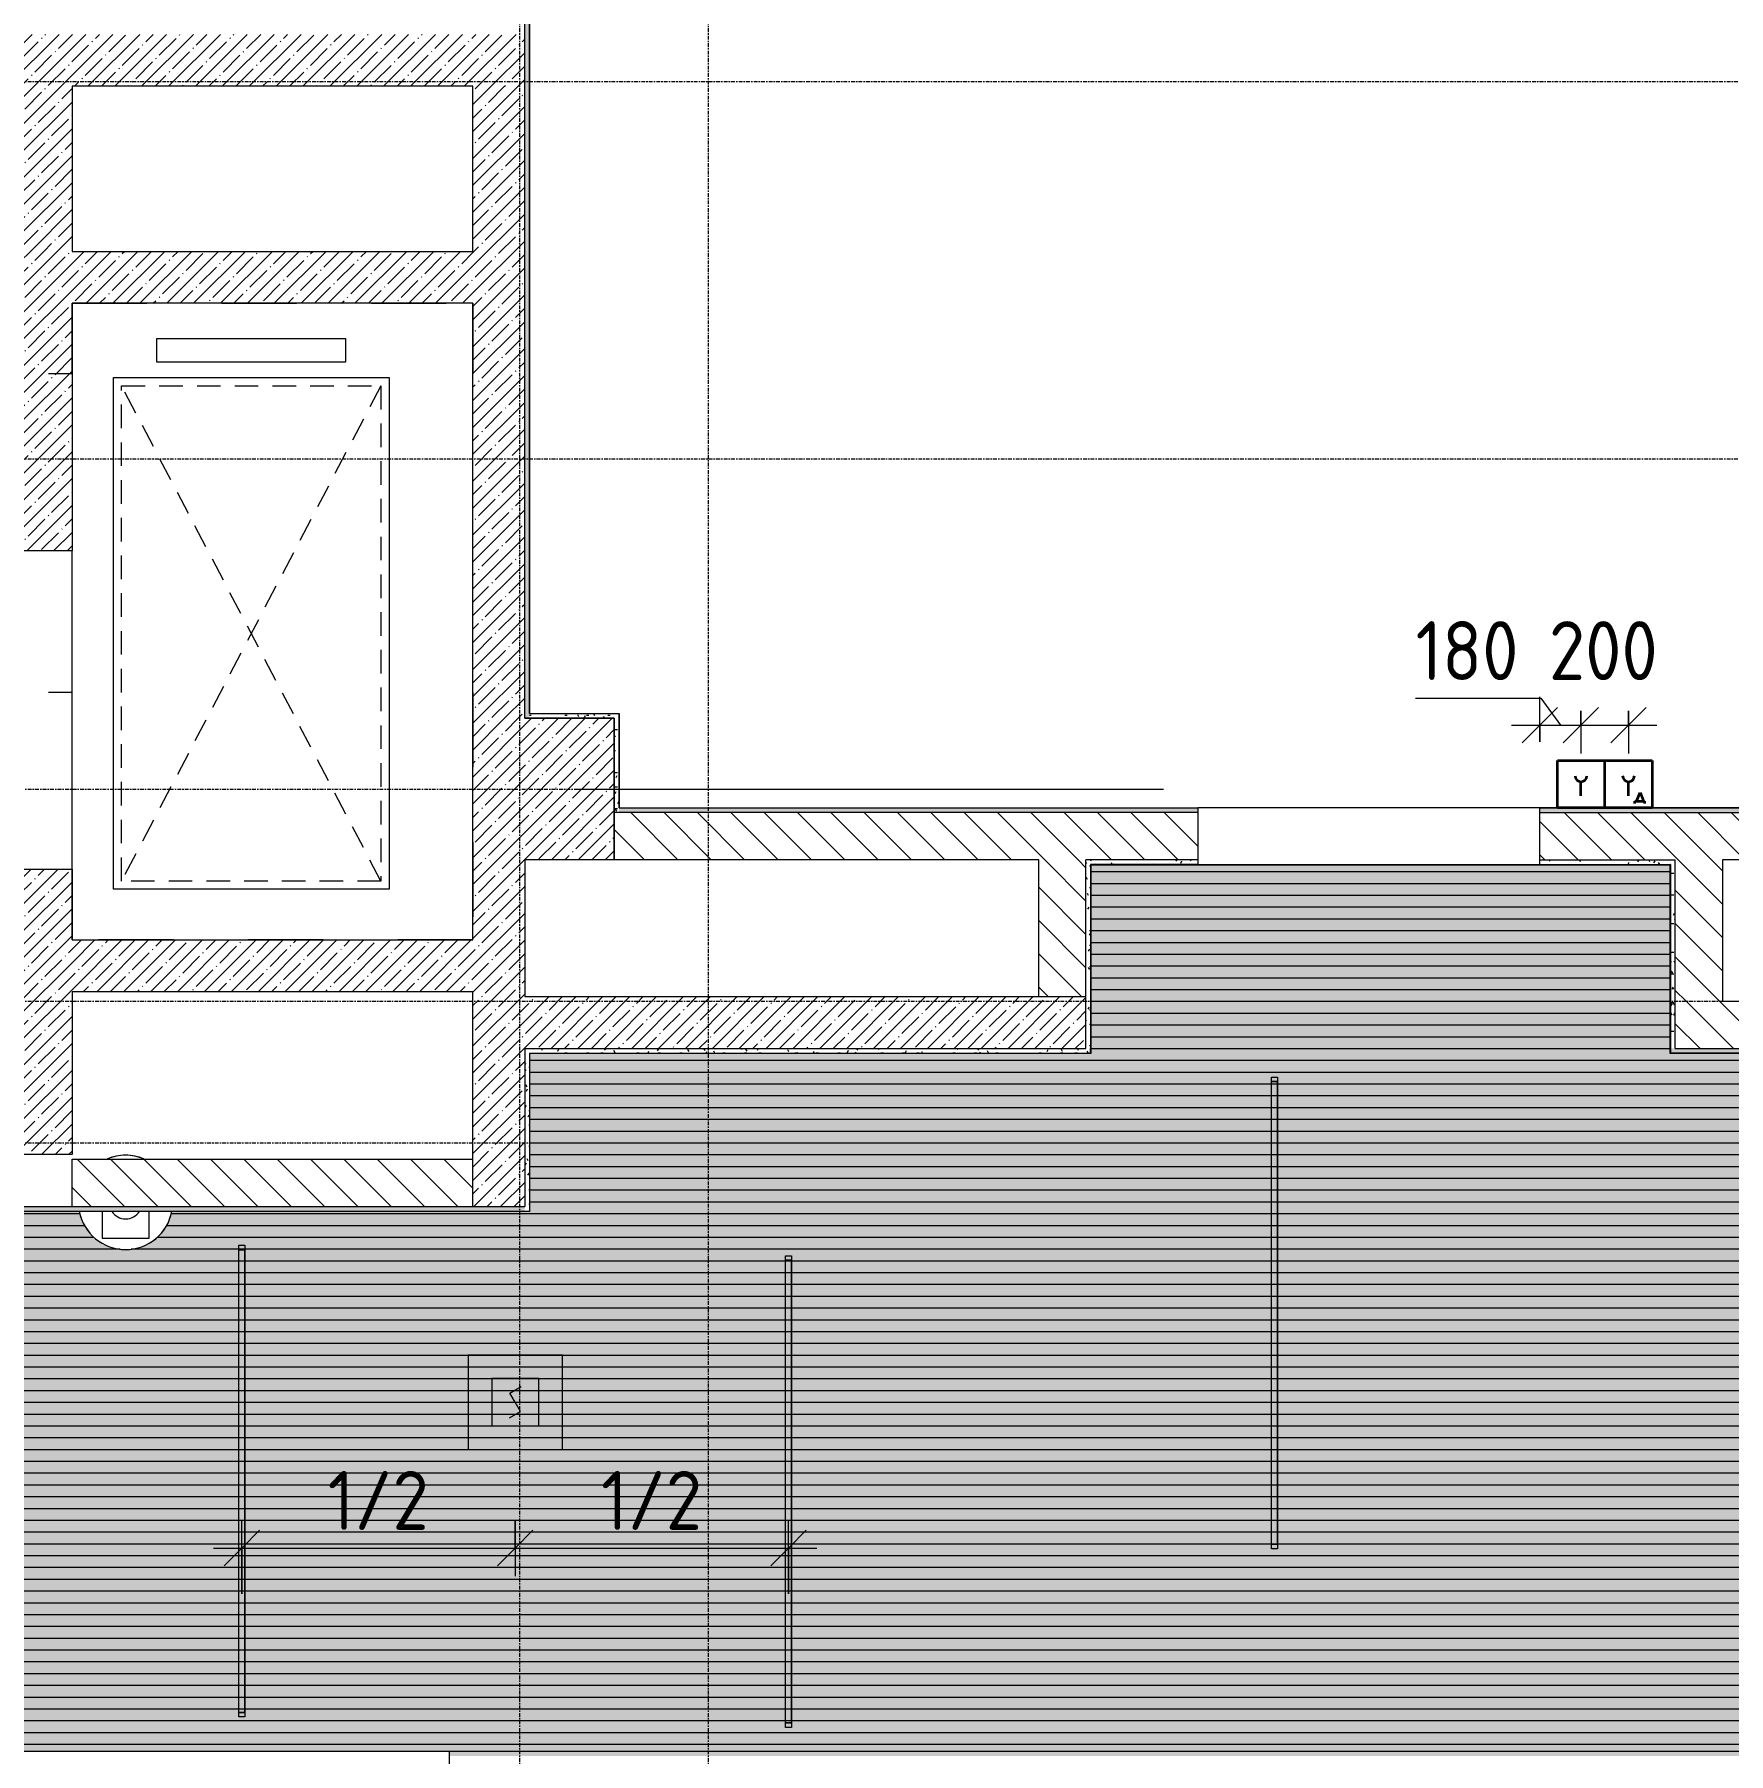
# Model space of a CAD drawing. Header units: millimetres. Extents: x 34897 to 231692, y -8553 to 29000.
# Drawn here: x 40300 to 47487, y 7910 to 15200 of the extents above; entities that cross this region are included whole.
import ezdxf

# ---------------------------------------------------------------- set-up
doc = ezdxf.new("R2010")
doc.units = ezdxf.units.MM
for name, pattern in [('200_ШТРИХ_ш1п0_6_', [160, 100, -60]), ('ADSK_Штрих_ш2 п1', [300, 200, -100]), ('Осевая', [31.75, 6.35, -4.7625, 15.875, -4.7625]), ('Штрих', [635, 317.5, -317.5])]:
    doc.linetypes.add(name, pattern=pattern)
for name, color, linetype, lineweight in [('A-ANNO-DIMS', 7, 'Continuous', 9), ('A-ANNO-DIMS-100', 7, 'Continuous', 9), ('A-CLNG-PATT', 7, 'Continuous', 9), ('A-DETL-1', 7, 'ADSK_Штрих_ш2 п1', 9), ('A-DETL-2', 7, 'Continuous', 35), ('A-DETL-GENF', 7, 'Continuous', 9), ('A-DETL-GENF-1', 7, '200_ШТРИХ_ш1п0_6_', 9), ('A-WALL', 7, 'Continuous', 9), ('I-WALL', 7, 'Continuous', 9), ('Q-SPCQ', 7, 'Continuous', 9), ('Q-SPCQ-2', 7, 'Штрих', 9), ('Оси', 7, 'Continuous', 9), ('Оси-2', 7, 'Осевая', 9)]:
    doc.layers.add(name, color=color, linetype=linetype, lineweight=lineweight)
for name, color, linetype, lineweight, true_color in [('A-CLNG-1', 7, 'Continuous', 9, 0xeaeaea), ('A-WALL-1', 7, 'Continuous', 9, 0x3c3c3c), ('A-WALL-FNSH-1', 7, 'Continuous', 9, 0x3c3c3c), ('E-LITE-EQPM-1', 7, 'Continuous', 9, 0xff8080), ('I-WALL-1', 7, 'Continuous', 9, 0x535353), ('Q-SPCQ-1', 7, 'Continuous', 9, 0x004000), ('Q-SPCQ-3', 7, 'Continuous', 9, 0x008040), ('Q-SPCQ-4', 1, 'Continuous', 9, 0xff0000), ('S-COLS-1', 9, 'Continuous', 9, 0x808080), ('S-COLS-2', 7, 'Continuous', 9, 0x3c3c3c)]:
    doc.layers.add(name, color=color, linetype=linetype, lineweight=lineweight, true_color=true_color)
doc.layers.add('A-CLNG-PATT-1', color=7, linetype='Continuous', lineweight=9, transparency=1)
doc.styles.add('ISOCPEUR', font='isocpeur.ttf', dxfattribs={"width": 0.9, "height": 250})
doc.dimstyles.new('ISO-2_5_0_9К_БОЛЬШОЙ', dxfattribs={"dimscale": 304.8, "dimtxt": 248.995294, "dimasz": 0.492126, "dimexe": 0.393701, "dimexo": 0.984252, "dimgap": 0, "dimtad": 1, "dimdec": 0, "dimrnd": 10, "dimzin": 0, "dimdsep": 46, "dimtxsty": 'ISOCPEUR', "dimblk1": 'OBLIQUE', "dimblk2": 'OBLIQUE', "dimsah": 1, "dimcen": 0.09, "dimdle": 0.393701, "dimazin": 0, "dimtfac": 1, "dimtdec": 4, "dimtix": 1, "dimtmove": 0, "dimatfit": 3, "dimfxl": 1, "dimtvp": 1, "dimtolj": 1, "dimtzin": 0, "dimarcsym": 2})
doc.dimstyles.new('ISO-2_5_0_9К_БОЛЬШОЙ_1', dxfattribs={"dimscale": 304.8, "dimtxt": 248.995294, "dimasz": 0.492126, "dimexe": 0.393701, "dimexo": 0.984252, "dimgap": 0, "dimtad": 1, "dimdec": 0, "dimrnd": 10, "dimzin": 0, "dimdsep": 46, "dimtxsty": 'ISOCPEUR', "dimblk1": 'OBLIQUE', "dimblk2": 'OBLIQUE', "dimsah": 1, "dimcen": 0.09, "dimdle": 0.393701, "dimazin": 0, "dimtfac": 1, "dimtdec": 4, "dimtix": 1, "dimtmove": 1, "dimatfit": 3, "dimfxl": 1, "dimtvp": 1, "dimtolj": 1, "dimtzin": 0, "dimarcsym": 2})
doc.dimstyles.new('ISO-2_5_0_9К_БОЛЬШОЙ_2', dxfattribs={"dimscale": 304.8, "dimtxt": 248.995294, "dimasz": 0.492126, "dimexe": 0.393701, "dimexo": 0.984252, "dimgap": 0, "dimtad": 1, "dimdec": 0, "dimrnd": 10, "dimzin": 0, "dimdsep": 46, "dimtxsty": 'ISOCPEUR', "dimblk1": 'OBLIQUE', "dimblk2": 'OBLIQUE', "dimsah": 1, "dimcen": 0.09, "dimdle": 0.393701, "dimazin": 0, "dimtfac": 1, "dimtdec": 4, "dimtix": 1, "dimtmove": 2, "dimatfit": 3, "dimfxl": 1, "dimtvp": 1, "dimtolj": 1, "dimtzin": 0, "dimarcsym": 2})
pattern_1 = [(135, (0, 0), (-70.71068, -70.71068), [])]
pattern_2 = [(45, (0, 0), (-57.02463, 57.02463), []), (45, (57.025, 0), (-57.02463, 57.02463), [100.806, -20.161, 3.353, -16.808])]
pattern_3 = [(0, (0, 0), (121.92, 30.48), [10.058, -81.382, 10.058, -81.382, -487.68]), (0, (0, 0), (121.92, 30.48), [-182.88, 10.058, -172.822, 10.058, -81.382, -213.36]), (0, (0, 0), (121.92, 30.48), [-457.2, 10.058, -50.902, 10.058, -142.342]), (120, (45.72, 15.24), (-87.356454, 90.345817), [10.058, -81.382, 10.058, -81.382, -487.68]), (120, (45.72, 15.24), (-87.356454, 90.345817), [-182.88, 10.058, -172.822, 10.058, -81.382, -213.36]), (120, (45.72, 15.24), (-87.356454, 90.345817), [-457.2, 10.058, -50.902, 10.058, -142.342]), (240, (60.96, 76.2), (-34.563546, -120.825817), [10.058, -81.382, 10.058, -81.382, -487.68]), (240, (60.96, 76.2), (-34.563546, -120.825817), [-182.88, 10.058, -172.822, 10.058, -81.382, -213.36]), (240, (60.96, 76.2), (-34.563546, -120.825817), [-457.2, 10.058, -50.902, 10.058, -142.342])]

# ---------------------------------------------------------------- blocks, each defined once
blk = doc.blocks.new('SEQ_2D_Лифт - Лифт_2700х1700 пр-23694033-Сводный план потолков 2 этажа в осях 12-23')
at = {"layer": 'A-DETL-GENF'}
for p, q in [((-1135, -495), (-1135, 675)), ((-1135, 675), (1035, 675)), ((1035, 675), (1035, -495)), ((1100, 490), (1200, 490)), ((1100, -310), (1100, 490)), ((1200, 490), (1200, -310)), ((1200, -310), (1100, -310)), ((1035, -495), (-1135, -495))]:
    blk.add_line(p, q, dxfattribs=at)
at = {"layer": 'A-DETL-GENF-1'}
for p, q in [((-1100, 640), (1000, 640)), ((-1100, -460), (-1100, 640)), ((1000, -460), (-1100, 640)), ((-1100, -460), (1000, 640)), ((1000, 640), (1000, -460)), ((1000, -460), (-1100, -460))]:
    blk.add_line(p, q, dxfattribs=at)
at = {"layer": 'Q-SPCQ-2'}
for p, q in [((-300, 850), (-300, 950)), ((1050, 850), (1050, 950)), ((-1350, -850), (-1350, 850)), ((-1350, 850), (-300, 850)), ((1050, 850), (1350, 850)), ((1350, 850), (1350, -850)), ((-300, -850), (-1350, -850)), ((1350, -850), (1050, -850))]:
    blk.add_line(p, q, dxfattribs=at)
blk = doc.blocks.new('Downlight - Strip - 2000 мм-27655400-Сводный план потолков 2 этажа в осях 12-23')
at = {"layer": 'E-LITE-EQPM-1'}
for p, q in [((-1000, -231.3), (-1000, -205.9)), ((-1000, -205.9), (-980.9, -205.9)), ((-980.9, -231.3), (-980.9, -205.9)), ((-980.9, -205.9), (981, -205.9)), ((-980.9, -205.9), (-980.9, -231.3)), ((-980.9, -231.3), (-980.9, -205.9)), ((-980.9, -205.9), (-980.9, -231.3)), ((-980.9, -205.9), (981, -205.9)), ((-980.9, -205.9), (981, -205.9)), ((981, -205.9), (981, -231.3)), ((981, -231.3), (981, -205.9)), ((981, -205.9), (1000, -205.9)), ((981, -231.3), (981, -205.9)), ((981, -205.9), (981, -231.3)), ((1000, -205.9), (1000, -231.3)), ((-980.9, -231.3), (-1000, -231.3)), ((981, -231.3), (-980.9, -231.3)), ((981, -231.3), (-980.9, -231.3)), ((-980.9, -231.3), (981, -231.3)), ((1000, -231.3), (981, -231.3))]:
    blk.add_line(p, q, dxfattribs=at)
blk = doc.blocks.new('Видеокамера - Желтый-33019066-Сводный план потолков 2 этажа в осях 12-23')
at = {"layer": 'Q-SPCQ-3'}
for p, q in [((-37.2, 100), (-151, 100)), ((-151, 100), (-151, -100)), ((-151, -100), (-37.2, -100))]:
    blk.add_line(p, q, dxfattribs=at)
for radius, start, end in [(200, 100.76344, 259.23656), (200, 100.80835, 180), (200, 0, 23.10416), (200, 360, 22.68196), (200, 180, 259.19165), (70, 123.24383, 236.75617), (200, 336.89584, 360), (200, 337.31804, 360)]:
    blk.add_arc((0, 0), radius, start, end, dxfattribs=at)
blk = doc.blocks.new('Извещатель потолочный - Монтируемые на перекрытии-30351624-Сводный план потолков 2 этажа в осях 12-23')
at = {"layer": 'Q-SPCQ'}
for p, q in [((-300, 300), (-300, -100)), ((100, 300), (-300, 300)), ((100, -100), (100, 300)), ((0, 200), (-200, 200)), ((-200, 200), (-200, 0)), ((-122.5, 139), (-74.9, 166.5)), ((0, 0), (0, 200)), ((-100, 100), (-122.5, 139)), ((-77.5, 61), (-100, 100)), ((-200, 0), (0, 0)), ((-125.1, 33.5), (-77.5, 61)), ((-300, -100), (100, -100))]:
    blk.add_line(p, q, dxfattribs=at)
blk = doc.blocks.new('DIMBLOCK54-Сводный план потолков 2 этажа в осях 12-23')
at = {"layer": 'A-ANNO-DIMS-100'}
for p, q in [((41180, 8587.9), (41180, 8901.8)), ((42340, 8900), (42340, 8661.8)), ((42340, 8781.8), (42340, 8900)), ((41060, 8781.8), (42340, 8781.8)), ((41180, 8781.8), (41180, 8587.9))]:
    blk.add_line(p, q, dxfattribs=at)
at = {"layer": 'A-ANNO-DIMS-100', "lineweight": 20}
for p, q in [((41180, 8781.8), (41255, 8856.8)), ((42340, 8781.8), (42415, 8856.8)), ((41180, 8781.8), (41105, 8706.8)), ((42340, 8781.8), (42265, 8706.8))]:
    blk.add_line(p, q, dxfattribs=at)
at = {"layer": 'A-ANNO-DIMS-100', "color": 0, "insert": (41544.5, 9108.4), "char_height": 250, "width": 517.144, "attachment_point": 1, "line_spacing_factor": 1.149209, "style": 'ISOCPEUR'}
blk.add_mtext('1/2', dxfattribs=at)
blk = doc.blocks.new('_Oblique')
at = {"color": 0, "linetype": 'ByBlock', "lineweight": -2}
blk.add_line((-0.5, -0.5), (0.5, 0.5), dxfattribs=at)
blk = doc.blocks.new('DIMBLOCK55-Сводный план потолков 2 этажа в осях 12-23')
at = {"layer": 'A-ANNO-DIMS-100'}
for p, q in [((42340, 8900), (42340, 8661.8)), ((42340, 8781.8), (42340, 8900)), ((43499, 8587.9), (43499, 8901.8)), ((42340, 8781.8), (43619, 8781.8)), ((43499, 8781.8), (43499, 8587.9))]:
    blk.add_line(p, q, dxfattribs=at)
at = {"layer": 'A-ANNO-DIMS-100', "lineweight": 20}
for p, q in [((42340, 8781.8), (42415, 8856.8)), ((43499, 8781.8), (43574, 8856.8)), ((42340, 8781.8), (42265, 8706.8)), ((43499, 8781.8), (43424, 8706.8))]:
    blk.add_line(p, q, dxfattribs=at)
at = {"layer": 'A-ANNO-DIMS-100', "color": 0, "insert": (42704, 9108.4), "char_height": 250, "width": 517.144, "attachment_point": 1, "line_spacing_factor": 1.149209, "style": 'ISOCPEUR'}
blk.add_mtext('1/2', dxfattribs=at)
blk = doc.blocks.new('DIMBLOCK107-Сводный план потолков 2 этажа в осях 12-23')
at = {"layer": 'A-ANNO-DIMS-100'}
for p, q in [((46159, 12385.3), (46690, 12385.3)), ((46685.7, 12200), (46685.7, 12390.5)), ((46690, 12385.3), (46773.2, 12270.5)), ((46860.7, 12331), (46860.7, 12150.5)), ((46860.7, 12270.5), (46860.7, 12331)), ((46565.7, 12270.5), (46860.7, 12270.5)), ((46685.7, 12270.5), (46685.7, 12200))]:
    blk.add_line(p, q, dxfattribs=at)
at = {"layer": 'A-ANNO-DIMS-100', "lineweight": 20}
for p, q in [((46685.7, 12270.5), (46760.7, 12345.5)), ((46860.7, 12270.5), (46935.7, 12345.5)), ((46685.7, 12270.5), (46610.7, 12195.5)), ((46860.7, 12270.5), (46785.7, 12195.5))]:
    blk.add_line(p, q, dxfattribs=at)
at = {"layer": 'A-ANNO-DIMS-100', "color": 0, "insert": (46159, 12712), "char_height": 250, "width": 517.144, "attachment_point": 1, "line_spacing_factor": 1.149209, "style": 'ISOCPEUR'}
blk.add_mtext('180', dxfattribs=at)
blk = doc.blocks.new('DIMBLOCK108-Сводный план потолков 2 этажа в осях 12-23')
at = {"layer": 'A-ANNO-DIMS-100', "lineweight": 20}
for p, q in [((46860.7, 12270.5), (46935.7, 12345.5)), ((47062.3, 12270.5), (47137.3, 12345.5)), ((46860.7, 12270.5), (46785.7, 12195.5)), ((47062.3, 12270.5), (46987.3, 12195.5))]:
    blk.add_line(p, q, dxfattribs=at)
at = {"layer": 'A-ANNO-DIMS-100'}
for p, q in [((46860.7, 12331), (46860.7, 12150.5)), ((46860.7, 12270.5), (46860.7, 12331)), ((47062.3, 12331), (47062.3, 12150.5)), ((47062.3, 12270.5), (47062.3, 12331)), ((46860.7, 12270.5), (47182.3, 12270.5))]:
    blk.add_line(p, q, dxfattribs=at)
at = {"layer": 'A-ANNO-DIMS-100', "color": 0, "insert": (46724.5, 12712), "char_height": 250, "width": 568.858, "attachment_point": 1, "line_spacing_factor": 1.149209, "style": 'ISOCPEUR'}
blk.add_mtext('200', dxfattribs=at)

msp = doc.modelspace()

# ---------------------------------------------------------------- hatches: boundary and pattern name
at = {"layer": 'A-CLNG-PATT'}
h = msp.add_hatch(dxfattribs=at)
h.set_pattern_fill('FP_47', color=256, style=0, pattern_type=2)
h.set_pattern_definition([(0, (57110, 9800), (0, -50), [])])
h.paths.add_polyline_path([(74622.4, 7921), (74729, 7921), (74729, 8301), (75459, 8301), (75459, 10879), (74015.2, 10879), (74015.2, 10868.5), (66296, 10868.5), (66296, 10880), (47239.7, 10879), (47239.7, 11679), (44781.7, 11679), (44781.7, 10879), (42401, 10879), (42401, 10209), (40882.1, 10209), (40874, 10176.3), (40851.6, 10133.6), (40819.6, 10097.5), (40779.9, 10070.2), (40734.9, 10053.1), (40687, 10047.2), (40639.1, 10053.1), (40594.1, 10070.2), (40554.4, 10097.5), (40522.4, 10133.6), (40500, 10176.3), (40491.9, 10209), (38761, 10209), (38761, 7921), (68010, 7921), (68010, 7940), (68110, 7940), (68110, 7921), (68760.5, 7921), (68760.5, 7940), (68860.5, 7940), (68860.5, 7921), (73167.7, 7921)])
h.paths.add_polyline_path([(57006.1, 9202), (56957.9, 9202), (56911, 9213.5), (56868.4, 9235.9), (56832.3, 9267.9), (56804.9, 9307.6), (56787.8, 9352.6), (56782, 9400.5), (56787.8, 9448.4), (56804.9, 9493.4), (56832.3, 9533.1), (56868.4, 9565.1), (56911, 9587.5), (56957.9, 9599), (57006.1, 9599), (57052.9, 9587.5), (57095.6, 9565.1), (57131.7, 9533.1), (57159.1, 9493.4), (57176.2, 9448.4), (57182, 9400.5), (57176.2, 9352.6), (57159.1, 9307.6), (57131.7, 9267.9), (57095.6, 9235.9), (57052.9, 9213.5)])
h.paths.add_polyline_path([(57357.9, 9202), (57311, 9213.5), (57268.4, 9235.9), (57232.3, 9267.9), (57204.9, 9307.6), (57187.8, 9352.6), (57182, 9400.5), (57187.8, 9448.4), (57204.9, 9493.4), (57232.3, 9533.1), (57268.4, 9565.1), (57311, 9587.5), (57357.9, 9599), (57406.1, 9599), (57452.9, 9587.5), (57495.6, 9565.1), (57531.7, 9533.1), (57559.1, 9493.4), (57576.2, 9448.4), (57582, 9400.5), (57576.2, 9352.6), (57559.1, 9307.6), (57531.7, 9267.9), (57495.6, 9235.9), (57452.9, 9213.5), (57406.1, 9202)])
at = {"layer": 'A-CLNG-PATT-1'}
h = msp.add_hatch(color=256, dxfattribs=at)
h.paths.add_polyline_path([(74622.4, 7921), (74729, 7921), (74729, 8301), (75459, 8301), (75459, 10879), (74015.2, 10879), (74015.2, 10868.5), (66296, 10868.5), (66296, 10880), (47239.7, 10879), (47239.7, 11679), (44781.7, 11679), (44781.7, 10879), (42401, 10879), (42401, 10209), (40882.1, 10209), (40874, 10176.3), (40851.6, 10133.6), (40819.6, 10097.5), (40779.9, 10070.2), (40734.9, 10053.1), (40687, 10047.2), (40639.1, 10053.1), (40594.1, 10070.2), (40554.4, 10097.5), (40522.4, 10133.6), (40500, 10176.3), (40491.9, 10209), (38761, 10209), (38761, 7921), (68010, 7921), (68010, 7940), (68110, 7940), (68110, 7921), (68760.5, 7921), (68760.5, 7940), (68860.5, 7940), (68860.5, 7921), (73167.7, 7921)])
h.paths.add_polyline_path([(56957.9, 9202), (56911, 9213.5), (56868.4, 9235.9), (56832.3, 9267.9), (56804.9, 9307.6), (56787.8, 9352.6), (56782, 9400.5), (56787.8, 9448.4), (56804.9, 9493.4), (56832.3, 9533.1), (56868.4, 9565.1), (56911, 9587.5), (56957.9, 9599), (57006.1, 9599), (57052.9, 9587.5), (57095.6, 9565.1), (57131.7, 9533.1), (57159.1, 9493.4), (57176.2, 9448.4), (57182, 9400.5), (57176.2, 9352.6), (57159.1, 9307.6), (57131.7, 9267.9), (57095.6, 9235.9), (57052.9, 9213.5), (57006.1, 9202)])
h.paths.add_polyline_path([(57357.9, 9202), (57311, 9213.5), (57268.4, 9235.9), (57232.3, 9267.9), (57204.9, 9307.6), (57187.8, 9352.6), (57182, 9400.5), (57187.8, 9448.4), (57204.9, 9493.4), (57232.3, 9533.1), (57268.4, 9565.1), (57311, 9587.5), (57357.9, 9599), (57406.1, 9599), (57452.9, 9587.5), (57495.6, 9565.1), (57531.7, 9533.1), (57559.1, 9493.4), (57576.2, 9448.4), (57582, 9400.5), (57576.2, 9352.6), (57559.1, 9307.6), (57531.7, 9267.9), (57495.6, 9235.9), (57452.9, 9213.5), (57406.1, 9202)])
h.paths.add_polyline_path([(73509, 10879.5), (73509, 10900), (66791, 10900), (66791, 10879.5), (73167.7, 10879.5)])
at = {"layer": 'I-WALL'}
h = msp.add_hatch(dxfattribs=at)
h.set_pattern_fill('FP_46', color=256, style=0, pattern_type=2)
h.set_pattern_definition(pattern_3)
h.paths.add_polyline_path([(42380, 12300), (42400, 12300), (42400, 16680), (42380, 16680), (42380, 13526.9)])
h = msp.add_hatch(dxfattribs=at)
h.set_pattern_fill('FP_17', color=256, style=0, pattern_type=2)
h.set_pattern_definition(pattern_2)
h.paths.add_polyline_path([(42160, 14980), (42380, 14980), (42380, 15200), (38760, 15200), (38760, 14980), (41164.1, 14980)])
h = msp.add_hatch(dxfattribs=at)
h.set_pattern_fill('FP_17', color=256, style=0, pattern_type=2)
h.set_pattern_definition(pattern_2)
h.paths.add_polyline_path([(40460, 14280), (40460, 14980), (40240, 14980), (40240, 14280)])
h = msp.add_hatch(dxfattribs=at)
h.set_pattern_fill('FP_17', color=256, style=0, pattern_type=2)
h.set_pattern_definition(pattern_2)
h.paths.add_polyline_path([(42380, 10230), (42380, 11700), (42160, 11700), (42160, 10230)])
h.paths.add_polyline_path([(42380, 12300), (42380, 14980), (42160, 14980), (42160, 12300)])
h = msp.add_hatch(dxfattribs=at)
h.set_pattern_fill('FP_17', color=256, style=0, pattern_type=2)
h.set_pattern_definition(pattern_2)
h.paths.add_polyline_path([(40460, 10450), (40460, 11660), (40240, 11660), (40240, 10450)])
h.paths.add_polyline_path([(40460, 13010), (40460, 14280), (40240, 14280), (40240, 13010)])
h = msp.add_hatch(dxfattribs=at)
h.set_pattern_fill('FP_17', color=256, style=0, pattern_type=2)
h.set_pattern_definition(pattern_2)
h.paths.add_polyline_path([(42160, 14060), (42160, 14280), (40460, 14280), (40460, 14060), (41164.1, 14060)])
h = msp.add_hatch(dxfattribs=at)
h.set_pattern_fill('FP_46', color=256, style=0, pattern_type=2)
h.set_pattern_definition(pattern_3)
h.paths.add_polyline_path([(42780, 12300), (42780, 12320), (42400, 12320), (42400, 12300), (42760, 12300)])
h = msp.add_hatch(dxfattribs=at)
h.set_pattern_fill('FP_46', color=256, style=0, pattern_type=2)
h.set_pattern_definition(pattern_3)
h.paths.add_polyline_path([(42760, 11900), (42780, 11900), (42780, 12300), (42760, 12300)])
h = msp.add_hatch(dxfattribs=at)
h.set_pattern_fill('FP_19', color=256, style=0, pattern_type=2)
h.set_pattern_definition(pattern_1)
h.paths.add_polyline_path([(51710, 11700), (51710, 11900), (48760, 11900), (48760, 11700), (49892.3, 11700)])
h.paths.add_polyline_path([(48160, 11700), (48160, 11900), (46685.7, 11900), (46685.7, 11700), (47460.7, 11700)])
h.paths.add_polyline_path([(44760.7, 11700), (45235.7, 11700), (45235.7, 11900), (42760, 11900), (42760, 11700), (44560.7, 11700)])
h = msp.add_hatch(dxfattribs=at)
h.set_pattern_fill('FP_46', color=256, style=0, pattern_type=2)
h.set_pattern_definition(pattern_3)
h.paths.add_polyline_path([(48160, 11900), (48160, 11920), (46685.7, 11920), (46685.7, 11900), (46982.9, 11900)])
h.paths.add_polyline_path([(45235.7, 11900), (45235.7, 11920), (42780, 11920), (42780, 11900), (44073.5, 11900)])
h = msp.add_hatch(dxfattribs=at)
h.set_pattern_fill('FP_19', color=256, style=0, pattern_type=2)
h.set_pattern_definition(pattern_1)
h.paths.add_polyline_path([(44560.7, 11120), (44760.7, 11120), (44760.7, 11700), (44560.7, 11700)])
h = msp.add_hatch(dxfattribs=at)
h.set_pattern_fill('FP_46', color=256, style=0, pattern_type=2)
h.set_pattern_definition(pattern_3)
h.paths.add_polyline_path([(47240.7, 11680), (47240.7, 11700), (46685.7, 11700), (46685.7, 11680), (47239.7, 11680)])
h.paths.add_polyline_path([(45235.7, 11680), (45235.7, 11700), (44760.7, 11700), (44760.7, 11680), (44780.7, 11680)])
h = msp.add_hatch(dxfattribs=at)
h.set_pattern_fill('FP_46', color=256, style=0, pattern_type=2)
h.set_pattern_definition(pattern_3)
h.paths.add_polyline_path([(44760.7, 10900), (44780.7, 10900), (44780.7, 11680), (44760.7, 11680), (44760.7, 11120)])
h = msp.add_hatch(dxfattribs=at)
h.set_pattern_fill('FP_46', color=256, style=0, pattern_type=2)
h.set_pattern_definition(pattern_3)
h.paths.add_polyline_path([(47240.7, 10900), (47260.7, 10900), (47260.7, 11700), (47240.7, 11700), (47240.7, 11680)])
h = msp.add_hatch(dxfattribs=at)
h.set_pattern_fill('FP_19', color=256, style=0, pattern_type=2)
h.set_pattern_definition(pattern_1)
h.paths.add_polyline_path([(47460.7, 11100), (47460.7, 11700), (47260.7, 11700), (47260.7, 11100)])
h = msp.add_hatch(dxfattribs=at)
h.set_pattern_fill('FP_17', color=256, style=0, pattern_type=2)
h.set_pattern_definition(pattern_2)
h.paths.add_polyline_path([(42160, 11140), (42160, 11360), (40460, 11360), (40460, 11140), (41164.1, 11140)])
h = msp.add_hatch(dxfattribs=at)
h.set_pattern_fill('FP_17', color=256, style=0, pattern_type=2)
h.set_pattern_definition(pattern_2)
h.paths.add_polyline_path([(44760.7, 10900), (44760.7, 11120), (42380, 11120), (42380, 10900), (44073.5, 10900)])
h = msp.add_hatch(dxfattribs=at)
h.set_pattern_fill('FP_19', color=256, style=0, pattern_type=2)
h.set_pattern_definition(pattern_1)
h.paths.add_polyline_path([(61160, 10900), (61160, 11100), (59340, 11100), (59340, 10900), (60075.3, 10900)])
h.paths.add_polyline_path([(58230, 10900), (58440, 10900), (58440, 11100), (58230, 11100)])
h.paths.add_polyline_path([(57530, 10900), (57530, 11100), (57310, 11100), (57310, 10900)])
h.paths.add_polyline_path([(55500, 10900), (55500, 11100), (51910, 11100), (51910, 10900), (52801.7, 10900)])
h.paths.add_polyline_path([(56400, 10900), (56610, 10900), (56610, 11100), (56400, 11100)])
h.paths.add_polyline_path([(51710, 10900), (51710, 11100), (47260.7, 11100), (47260.7, 10900), (49892.3, 10900)])
h = msp.add_hatch(dxfattribs=at)
h.set_pattern_fill('FP_46', color=256, style=0, pattern_type=2)
h.set_pattern_definition(pattern_3)
h.paths.add_polyline_path([(42400, 10210), (42400, 10900), (42380, 10900), (42380, 10210)])
h = msp.add_hatch(dxfattribs=at)
h.set_pattern_fill('FP_46', color=256, style=0, pattern_type=2)
h.set_pattern_definition(pattern_3)
h.paths.add_polyline_path([(44780.7, 10880), (44780.7, 10900), (42400, 10900), (42401, 10880), (44073.5, 10880)])
h = msp.add_hatch(dxfattribs=at)
h.set_pattern_fill('FP_46', color=256, style=0, pattern_type=2)
h.set_pattern_definition(pattern_3)
h.paths.add_polyline_path([(61360, 10880), (61360, 10900), (59140, 10900), (59140, 10880), (60075.3, 10880)])
h.paths.add_polyline_path([(58440, 10880), (58440, 10900), (58230, 10900), (58230, 10880)])
h.paths.add_polyline_path([(57310, 10880), (57530, 10880), (57530, 10900), (57310, 10900)])
h.paths.add_polyline_path([(56400, 10880), (56610, 10880), (56610, 10900), (56400, 10900)])
h.paths.add_polyline_path([(55700, 10880), (55700, 10900), (47240.7, 10900), (47240.7, 10880), (52801.7, 10880)])
h = msp.add_hatch(dxfattribs=at)
h.set_pattern_fill('FP_19', color=256, style=0, pattern_type=2)
h.set_pattern_definition(pattern_1)
h.paths.add_polyline_path([(42160, 10230), (42160, 10430), (40460, 10430), (40460, 10230), (41164.1, 10230)])
h = msp.add_hatch(dxfattribs=at)
h.set_pattern_fill('FP_46', color=256, style=0, pattern_type=2)
h.set_pattern_definition(pattern_3)
h.paths.add_polyline_path([(42380, 10210), (42380, 10230), (38742.7, 10230), (38742.7, 10210), (41164.1, 10210)])
h = msp.add_hatch(dxfattribs=at)
h.set_pattern_fill('FP_46', color=256, style=0, pattern_type=2)
h.set_pattern_definition(pattern_3)
h.paths.add_polyline_path([(74750, 7900), (74750, 7920), (73705, 7920), (73705, 7900), (74622.4, 7900)])
h.paths.add_polyline_path([(71735, 7900), (72305, 7900), (72305, 7920), (71735, 7920)])
h.paths.add_polyline_path([(70258.2, 7900), (70635, 7900), (70635, 7920), (69360.5, 7920), (69360.5, 7900)])
h.paths.add_polyline_path([(68260.5, 7900), (68260.5, 7920), (67055, 7920), (67055, 7900), (68110, 7900)])
h.paths.add_polyline_path([(65955, 7900), (65955, 7920), (59931, 7920), (59931, 7900), (65910, 7900)])
h.paths.add_polyline_path([(56910, 7900), (57431, 7900), (57431, 7920), (50930, 7920), (50930, 7900), (56410, 7900)])
h.paths.add_polyline_path([(48430, 7900), (48430, 7920), (42061, 7920), (42061, 7900), (47910, 7900)])
h.paths.add_polyline_path([(39561, 7900), (39561, 7920), (38742.7, 7920), (38742.7, 7900), (39040, 7900)])
at = {"layer": 'S-COLS-1'}
h = msp.add_hatch(dxfattribs=at)
h.set_pattern_fill('FP_17', color=256, style=0, pattern_type=2)
h.set_pattern_definition(pattern_2)
h.paths.add_polyline_path([(42160, 11700), (42760, 11700), (42760, 12300), (42160, 12300), (42160, 11769)])

# ---------------------------------------------------------------- linework, layer by layer
at = {"layer": 'A-CLNG-1'}
for p, q in [((44781.7, 11679), (47239.7, 11679)), ((47239.7, 10879), (47239.7, 11679)), ((61295.2, 10879), (47239.7, 10879)), ((40491.9, 10209), (38761, 10209)), ((42401, 10209), (40882.1, 10209)), ((38761, 7921), (67055, 7921))]:
    msp.add_line(p, q, dxfattribs=at)
at = {"layer": 'A-DETL-1'}
msp.add_line((38761, 9400), (75459, 9400), dxfattribs=at)
at = {"layer": 'A-DETL-2'}
for p, q in [((46760.7, 12121), (46960.7, 12121)), ((46760.7, 11921), (46760.7, 12121)), ((46920.7, 12121), (47162.3, 12121)), ((46960.7, 12121), (46960.7, 11921)), ((46962.3, 11921), (46962.3, 12121)), ((47162.3, 12121), (47162.3, 11921)), ((46860.7, 11971), (46860.7, 12031)), ((47062.3, 11971), (47062.3, 12031)), ((47095.5, 11949.2), (47112.4, 11985.5)), ((47112.4, 11985.5), (47125.5, 11949.2)), ((46960.7, 11921), (46760.7, 11921)), ((47162.3, 11921), (46962.3, 11921)), ((47089.7, 11939.2), (47089.7, 11949.2)), ((47089.7, 11949.2), (47130.5, 11949.2)), ((47130.5, 11949.2), (47130.5, 11939.2))]:
    msp.add_line(p, q, dxfattribs=at)
for centre in [(46860.7, 12056), (47062.3, 12056)]:
    msp.add_arc(centre, 25, 180, 0, dxfattribs=at)
at = {"layer": 'A-WALL'}
for p, q in [((42400, 12320), (42400, 16680)), ((42400, 12320), (42780, 12320)), ((42780, 11920), (42780, 12320)), ((45235.7, 11900), (42760, 11900)), ((46685.7, 11900), (48160, 11900)), ((45235.7, 11700), (44760.7, 11700)), ((44760.7, 10900), (44760.7, 11700)), ((45235.7, 11680), (44780.7, 11680)), ((44780.7, 11680), (44780.7, 10900)), ((46685.7, 11700), (47260.7, 11700)), ((47240.7, 11680), (47240.7, 10900)), ((42380, 10900), (44760.7, 10900)), ((42400, 10880), (42400, 10210)), ((42400, 10880), (44780.7, 10880)), ((47260.7, 10900), (55700, 10900)), ((40460, 10450), (38760, 10450)), ((42061, 7920), (48430, 7920))]:
    msp.add_line(p, q, dxfattribs=at)
at = {"layer": 'A-WALL-1'}
for p, q in [((42380, 12300), (42380, 16700)), ((42160, 14980), (40460, 14980)), ((40460, 14980), (40460, 14280)), ((42160, 14280), (42160, 14980)), ((40460, 14280), (42160, 14280)), ((40460, 14060), (40460, 13010)), ((42160, 14060), (40460, 14060)), ((42160, 12300), (42160, 14060)), ((40460, 13010), (40240, 13010)), ((42760, 12300), (42380, 12300)), ((42760, 11700), (42760, 12300)), ((42780, 11920), (45235.7, 11920)), ((45235.7, 11920), (45235.7, 11680)), ((46685.7, 11680), (46685.7, 11920)), ((42160, 11360), (42160, 11700)), ((42380, 11700), (42380, 11120)), ((44560.7, 11700), (42760, 11700)), ((44560.7, 11120), (44560.7, 11700)), ((47240.7, 11680), (47239.7, 11680)), ((47260.7, 10900), (47260.7, 11700)), ((48160, 11700), (47460.7, 11700)), ((47460.7, 11700), (47460.7, 11100)), ((40240, 11660), (40460, 11660)), ((40460, 11660), (40460, 11360)), ((40460, 11360), (42160, 11360)), ((40460, 11140), (40460, 10450)), ((42160, 11140), (40460, 11140)), ((42160, 10230), (42160, 11140)), ((42380, 11120), (44760.7, 11120)), ((47460.7, 11100), (51710, 11100)), ((42380, 10900), (42380, 10230)), ((55700, 10880), (47239.7, 10880)), ((40460, 10230), (40460, 10430)), ((40460, 10430), (42160, 10430)), ((38760, 10230), (42380, 10230)), ((42061, 7680), (42061, 7920))]:
    msp.add_line(p, q, dxfattribs=at)
at = {"layer": 'A-WALL-FNSH-1'}
for p, q in [((42401, 16679), (42401, 12321)), ((42401, 12321), (42781, 12321)), ((42781, 12321), (42781, 11921)), ((42781, 11921), (45235.7, 11921)), ((45235.7, 11921), (45235.7, 11920)), ((46685.7, 11921), (48139, 11921)), ((46685.7, 11920), (46685.7, 11921)), ((48139, 11920), (46685.7, 11920)), ((44781.7, 11679), (44781.7, 10879)), ((45235.7, 11680), (45235.7, 11679)), ((46685.7, 11680), (47239.7, 11680)), ((46685.7, 11679), (46685.7, 11680)), ((47239.7, 11680), (47239.7, 11679)), ((42401, 10879), (42401, 10209)), ((44781.7, 10879), (42401, 10879)), ((44780.7, 10880), (44780.7, 10900)), ((47240.7, 10900), (47240.7, 10880)), ((38760, 10210), (42400, 10210)), ((40882.1, 10209), (40491.9, 10209)), ((42061, 7920), (42061, 7921))]:
    msp.add_line(p, q, dxfattribs=at)
at = {"layer": 'I-WALL-1'}
for p, q in [((40460, 11660), (40460, 13010)), ((46685.7, 11921), (45235.7, 11921)), ((46685.7, 11920), (45235.7, 11920)), ((45235.7, 11680), (46685.7, 11680)), ((44910, 7920), (44910, 7921)), ((46110, 7921), (46110, 7920))]:
    msp.add_line(p, q, dxfattribs=at)
at = {"layer": 'S-COLS-2'}
for p, q in [((42160, 11700), (42160, 12300)), ((42380, 12300), (42760, 12300)), ((42760, 12300), (42760, 11700)), ((42760, 11700), (42380, 11700))]:
    msp.add_line(p, q, dxfattribs=at)
at = {"layer": 'Оси'}
msp.add_line((42590.3, 12000), (45090.3, 12000), dxfattribs=at)
at = {"layer": 'Оси-2'}
for p, q in [((42360, 593.7), (42360, 24898.1)), ((43160, 593.7), (43160, 24898.1)), ((38196.8, 15000), (81430.3, 15000)), ((38196.8, 13400), (81430.3, 13400)), ((38196.8, 12000), (42590.3, 12000)), ((38196.8, 11100), (82030.3, 11100)), ((39466.8, 10500), (82030.3, 10500))]:
    msp.add_line(p, q, dxfattribs=at)

# ---------------------------------------------------------------- block references
at = {"layer": 'E-LITE-EQPM-1', "rotation": 89.9999999999999}
for p in [(45341.4, 9779), (40961.4, 9065.5), (43280.4, 9021)]:
    msp.add_blockref('Downlight - Strip - 2000 мм-27655400-Сводный план потолков 2 этажа в осях 12-23', p, dxfattribs=at)
at = {"layer": 'Q-SPCQ-1', "rotation": 89.99999999999999}
msp.add_blockref('SEQ_2D_Лифт - Лифт_2700х1700 пр-23694033-Сводный план потолков 2 этажа в осях 12-23', (41310, 12710), dxfattribs=at)
at = {"layer": 'Q-SPCQ-3', "rotation": 90.0000000000022}
msp.add_blockref('Видеокамера - Желтый-33019066-Сводный план потолков 2 этажа в осях 12-23', (40687, 10247.2), dxfattribs=at)
at = {"layer": 'Q-SPCQ-4'}
msp.add_blockref('Извещатель потолочный - Монтируемые на перекрытии-30351624-Сводный план потолков 2 этажа в осях 12-23', (42440, 9300), dxfattribs=at)

# ---------------------------------------------------------------- dimensions: what is measured, and where the dimension line sits
at = {"layer": 'A-ANNO-DIMS'}
for base, p1, p2, dimstyle, override, picture, middle in [((46860.7, 12270.5), (46685.7, 11900), (46860.7, 12031), 'ISO-2_5_0_9К_БОЛЬШОЙ_1', {"dimpost": '<>', "dimfxl": 218.600091}, 'DIMBLOCK107-Сводный план потолков 2 этажа в осях 12-23', (46417.6, 12545.3)), ((47062.3, 12270.5), (46860.7, 12031), (47062.3, 12031), 'ISO-2_5_0_9К_БОЛЬШОЙ_2', {"dimpost": '<>', "dimfxl": 201.5811}, 'DIMBLOCK108-Сводный план потолков 2 этажа в осях 12-23', (47008.9, 12545.3))]:
    dim = msp.add_linear_dim(base=base, p1=p1, p2=p2, dimstyle=dimstyle, override=override, dxfattribs=at)
    dim.commit()
    dim.dimension.update_dxf_attribs({"geometry": picture, "text_midpoint": middle, "dimtype": 160})
for base, p1, p2, override, picture, middle in [((42340, 8781.8), (41180, 8887.9), (42340, 9200), {"dimpost": '<>', "dimfxl": 1201.259833}, 'DIMBLOCK54-Сводный план потолков 2 этажа в осях 12-23', (41760, 8906.8)), ((43499, 8781.8), (42340, 9200), (43499, 8887.9), {"dimpost": '<>', "dimfxl": 1200.294233}, 'DIMBLOCK55-Сводный план потолков 2 этажа в осях 12-23', (42919.5, 8906.8))]:
    dim = msp.add_linear_dim(base=base, p1=p1, p2=p2, text='1/2', dimstyle='ISO-2_5_0_9К_БОЛЬШОЙ', override=override, dxfattribs=at)
    dim.commit()
    dim.dimension.update_dxf_attribs({"geometry": picture, "text_midpoint": middle})

doc.saveas('drawing.dxf')
